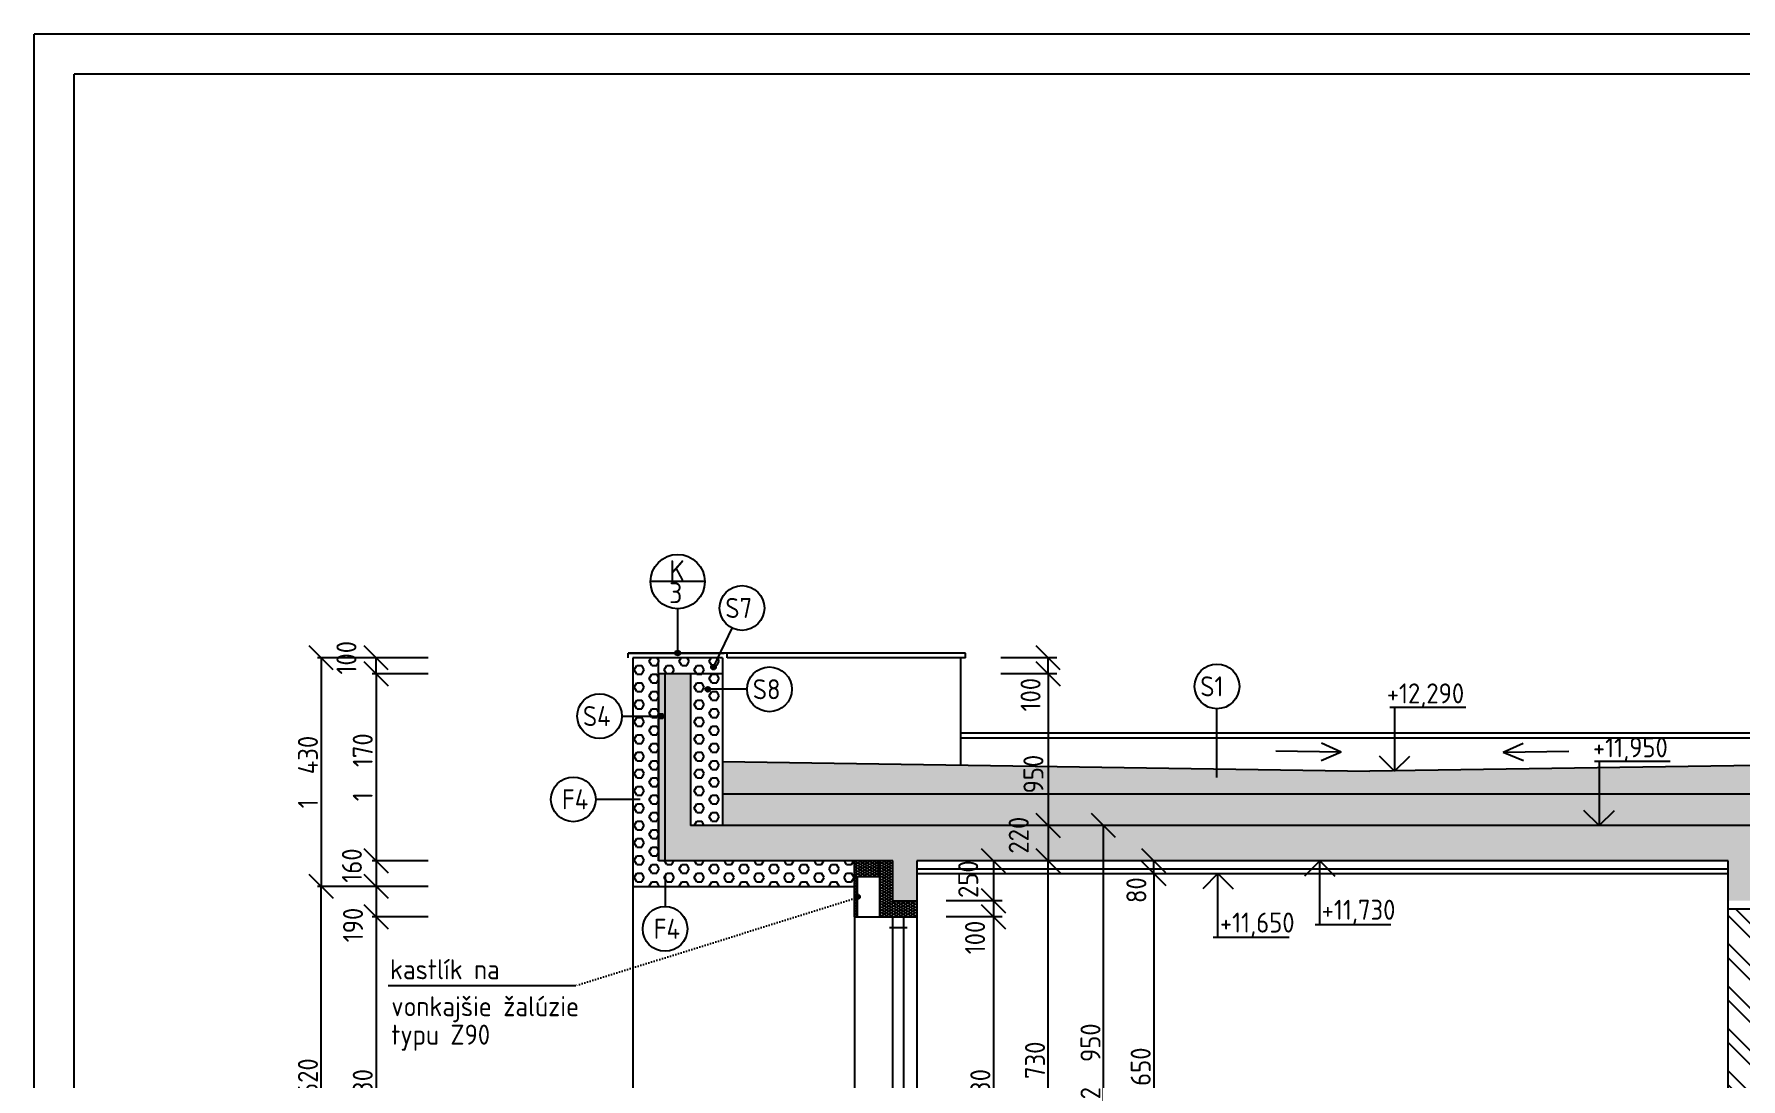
# Model space of a CAD drawing. Extents: x 3792242 to 5145247, y -1546315 to -1031918.
# Drawn here: x 3979170 to 3989846, y -1524392 to -1517856 of the extents above; entities that cross this region are included whole.
import ezdxf

# ---------------------------------------------------------------- set-up
doc = ezdxf.new("R2010")
doc.units = 0
doc.header["$MEASUREMENT"] = 0
doc.linetypes.add('ACAD_ISO07W100', pattern=[3.5, 0.5, -3])
doc.layers.get('0').update_dxf_attribs({"linetype": 'CONTINUOUS'})
doc.layers.get('Defpoints').update_dxf_attribs({"color": 61, "linetype": 'CONTINUOUS'})
for name, color, linetype in [('KÓTY', 4, 'CONTINUOUS'), ('MÚRY', 1, 'CONTINUOUS'), ('OKNÁ', 143, 'CONTINUOUS'), ('TENKÁ', 7, 'CONTINUOUS'), ('ŠRAFY', 82, 'CONTINUOUS'), ('šrafy-múry', 8, 'CONTINUOUS')]:
    doc.layers.add(name, color=color, linetype=linetype)
doc.styles.add('STYLE1', font='isocp.shx')
doc.dimstyles.new('STANDARD-50', dxfattribs={"dimtxt": 125, "dimasz": 150, "dimexe": 10, "dimexo": 200, "dimgap": 20, "dimtad": 1, "dimdsep": 46, "dimlunit": 6, "dimtxsty": 'STYLE1', "dimblk1": 'OBLIQUE', "dimblk2": 'OBLIQUE', "dimsah": 1, "dimcen": 2.5, "dimse1": 1, "dimse2": 1, "dimadec": 0, "dimazin": 0, "dimtfac": 1, "dimtmove": 1, "dimatfit": 3, "dimldrblk": 'OBLIQUE', "dimfxl": 1, "dimtolj": 1, "dimtzin": 0, "dimarcsym": 0})
pattern_1 = [(0, (-441372.707, -22997.075), (15, 8.660254038), [10, -20]), (120, (-441372.707, -22997.075), (-15, 8.660254038), [10, -20]), (60, (-441372.707, -22997.075), (1e-14, 17.320508076), [-20, 10])]
pattern_2 = [(0, (-465029.063, -13947.075), (0, 54.12658774), [31.25, -62.5]), (120, (-465029.063, -13947.075), (-46.875, -27.06329387), [31.25, -62.5]), (60, (-464997.813, -13947.075), (-46.875, 27.06329387), [31.25, -62.5])]
pattern_3 = [(0, (-546523.74, 886.425), (0, 37.5), [37.5, -37.5]), (90, (-546523.74, 886.425), (-37.5, 2e-15), [37.5, -37.5])]

# ---------------------------------------------------------------- blocks, each defined once
blk = doc.blocks.new('_OBLIQUE')
at = {"color": 0, "linetype": 'ByBlock'}
blk.add_line((-0.5, -0.5), (0.5, 0.5), dxfattribs=at)
blk = doc.blocks.new('*D52152')
at = {"layer": 'Defpoints', "color": 0}
for p in [(3984511, -1521857), (3984511, -1522807), (3985514, -1522807)]:
    blk.add_point(p, dxfattribs=at)
at = {"layer": 'KÓTY', "color": 0, "lineweight": -2, "ltscale": 0.25}
blk.add_line((3985514, -1521857), (3985514, -1522807), dxfattribs=at)
at = {"layer": 'KÓTY', "color": 0, "linetype": 'ByBlock', "lineweight": -2, "xscale": 150, "yscale": 150, "zscale": 150}
for p, rotation in [((3985514, -1521857), 90), ((3985514, -1522807), 270)]:
    blk.add_blockref('_OBLIQUE', p, dxfattribs=dict(at, rotation=rotation))
at = {"layer": 'KÓTY', "color": 0, "insert": (3985421, -1522485), "char_height": 125, "attachment_point": 5, "rotation": 90, "style": 'STYLE1'}
blk.add_mtext('\\A1;950', dxfattribs=at)
blk = doc.blocks.new('*D52153')
at = {"layer": 'Defpoints', "color": 0}
for p in [(3984351, -1521757), (3985514, -1521757), (3984351, -1521857)]:
    blk.add_point(p, dxfattribs=at)
at = {"layer": 'KÓTY', "color": 0, "lineweight": -2, "ltscale": 0.25}
blk.add_line((3985514, -1521857), (3985514, -1521757), dxfattribs=at)
at = {"layer": 'KÓTY', "color": 0, "linetype": 'ByBlock', "lineweight": -2, "xscale": 150, "yscale": 150, "zscale": 150}
for p, rotation in [((3985514, -1521757), 90), ((3985514, -1521857), 270)]:
    blk.add_blockref('_OBLIQUE', p, dxfattribs=dict(at, rotation=rotation))
at = {"layer": 'KÓTY', "color": 0, "insert": (3985403, -1521988), "char_height": 125, "attachment_point": 5, "rotation": 90, "style": 'STYLE1'}
blk.add_mtext('\\A1;100', dxfattribs=at)
blk = doc.blocks.new('*D52155')
at = {"layer": 'Defpoints', "color": 0}
for p in [(3985514, -1523027), (3985514, -1523027), (3985514, -1525757)]:
    blk.add_point(p, dxfattribs=at)
at = {"layer": 'KÓTY', "color": 0, "lineweight": -2, "ltscale": 0.25}
blk.add_line((3985514, -1525757), (3985514, -1523027), dxfattribs=at)
at = {"layer": 'KÓTY', "color": 0, "linetype": 'ByBlock', "lineweight": -2, "xscale": 150, "yscale": 150, "zscale": 150}
for p, rotation in [((3985514, -1523027), 90), ((3985514, -1525757), 270)]:
    blk.add_blockref('_OBLIQUE', p, dxfattribs=dict(at, rotation=rotation))
at = {"layer": 'KÓTY', "color": 0, "insert": (3985431, -1524392), "char_height": 125, "attachment_point": 5, "rotation": 90, "style": 'STYLE1'}
blk.add_mtext('\\A1;2ﾠ730', dxfattribs=at)
blk = doc.blocks.new('*D52156')
at = {"layer": 'Defpoints', "color": 0}
for p in [(3985514, -1522807), (3985514, -1523027), (3985514, -1523027)]:
    blk.add_point(p, dxfattribs=at)
at = {"layer": 'KÓTY', "color": 0, "lineweight": -2, "ltscale": 0.25}
blk.add_line((3985514, -1522807), (3985514, -1523027), dxfattribs=at)
at = {"layer": 'KÓTY', "color": 0, "linetype": 'ByBlock', "lineweight": -2, "xscale": 150, "yscale": 150, "zscale": 150}
for p, rotation in [((3985514, -1522807), 90), ((3985514, -1523027), 270)]:
    blk.add_blockref('_OBLIQUE', p, dxfattribs=dict(at, rotation=rotation))
at = {"layer": 'KÓTY', "color": 0, "insert": (3985329, -1522867), "char_height": 125, "attachment_point": 5, "rotation": 90, "style": 'STYLE1'}
blk.add_mtext('\\A1;220', dxfattribs=at)
blk = doc.blocks.new('*D52157')
at = {"layer": 'Defpoints', "color": 0}
for p in [(3985835, -1523107), (3985835, -1525757), (3986174, -1525757)]:
    blk.add_point(p, dxfattribs=at)
at = {"layer": 'KÓTY', "color": 0, "lineweight": -2, "ltscale": 0.25}
blk.add_line((3986174, -1523107), (3986174, -1525757), dxfattribs=at)
at = {"layer": 'KÓTY', "color": 0, "linetype": 'ByBlock', "lineweight": -2, "xscale": 150, "yscale": 150, "zscale": 150}
for p, rotation in [((3986174, -1523107), 90), ((3986174, -1525757), 270)]:
    blk.add_blockref('_OBLIQUE', p, dxfattribs=dict(at, rotation=rotation))
at = {"layer": 'KÓTY', "color": 0, "insert": (3986092, -1524432), "char_height": 125, "attachment_point": 5, "rotation": 90, "style": 'STYLE1'}
blk.add_mtext('\\A1;2ﾠ650', dxfattribs=at)
blk = doc.blocks.new('*D52158')
at = {"layer": 'Defpoints', "color": 0}
for p in [(3986174, -1523027), (3986174, -1523027), (3986174, -1523107)]:
    blk.add_point(p, dxfattribs=at)
at = {"layer": 'KÓTY', "color": 0, "lineweight": -2, "ltscale": 0.25}
blk.add_line((3986174, -1523107), (3986174, -1523027), dxfattribs=at)
at = {"layer": 'KÓTY', "color": 0, "linetype": 'ByBlock', "lineweight": -2, "xscale": 150, "yscale": 150, "zscale": 150}
for p, rotation in [((3986174, -1523027), 90), ((3986174, -1523107), 270)]:
    blk.add_blockref('_OBLIQUE', p, dxfattribs=dict(at, rotation=rotation))
at = {"layer": 'KÓTY', "color": 0, "insert": (3986065, -1523211), "char_height": 125, "attachment_point": 5, "rotation": 90, "style": 'STYLE1'}
blk.add_mtext('\\A1;80', dxfattribs=at)
blk = doc.blocks.new('*D52159')
at = {"layer": 'Defpoints', "color": 0}
for p in [(3985860, -1522807), (3985860, -1522807), (3985860, -1525757)]:
    blk.add_point(p, dxfattribs=at)
at = {"layer": 'KÓTY', "color": 0, "lineweight": -2, "ltscale": 0.25}
blk.add_line((3985860, -1525757), (3985860, -1522807), dxfattribs=at)
at = {"layer": 'KÓTY', "color": 0, "linetype": 'ByBlock', "lineweight": -2, "xscale": 150, "yscale": 150, "zscale": 150}
for p, rotation in [((3985860, -1522807), 90), ((3985860, -1525757), 270)]:
    blk.add_blockref('_OBLIQUE', p, dxfattribs=dict(at, rotation=rotation))
at = {"layer": 'KÓTY', "color": 0, "insert": (3985778, -1524282), "char_height": 125, "attachment_point": 5, "rotation": 90, "style": 'STYLE1'}
blk.add_mtext('\\A1;2ﾠ950', dxfattribs=at)
blk = doc.blocks.new('*D52160')
at = {"layer": 'Defpoints', "color": 0}
for p in [(3984691, -1523027), (3984691, -1523277), (3985171, -1523277)]:
    blk.add_point(p, dxfattribs=at)
at = {"layer": 'KÓTY', "color": 0, "lineweight": -2, "ltscale": 0.25}
blk.add_line((3985171, -1523027), (3985171, -1523277), dxfattribs=at)
at = {"layer": 'KÓTY', "color": 0, "linetype": 'ByBlock', "lineweight": -2, "xscale": 150, "yscale": 150, "zscale": 150}
for p, rotation in [((3985171, -1523027), 90), ((3985171, -1523277), 270)]:
    blk.add_blockref('_OBLIQUE', p, dxfattribs=dict(at, rotation=rotation))
at = {"layer": 'KÓTY', "color": 0, "insert": (3985013, -1523142), "char_height": 125, "attachment_point": 5, "rotation": 90, "style": 'STYLE1'}
blk.add_mtext('\\A1;250', dxfattribs=at)
blk = doc.blocks.new('*D52161')
at = {"layer": 'Defpoints', "color": 0}
for p in [(3984691, -1523277), (3984691, -1523377), (3985171, -1523377)]:
    blk.add_point(p, dxfattribs=at)
at = {"layer": 'KÓTY', "color": 0, "lineweight": -2, "ltscale": 0.25}
blk.add_line((3985171, -1523277), (3985171, -1523377), dxfattribs=at)
at = {"layer": 'KÓTY', "color": 0, "linetype": 'ByBlock', "lineweight": -2, "xscale": 150, "yscale": 150, "zscale": 150}
for p, rotation in [((3985171, -1523277), 90), ((3985171, -1523377), 270)]:
    blk.add_blockref('_OBLIQUE', p, dxfattribs=dict(at, rotation=rotation))
at = {"layer": 'KÓTY', "color": 0, "insert": (3985056, -1523507), "char_height": 125, "attachment_point": 5, "rotation": 90, "style": 'STYLE1'}
blk.add_mtext('\\A1;100', dxfattribs=at)
blk = doc.blocks.new('*D52162')
at = {"layer": 'Defpoints', "color": 0}
for p in [(3984691, -1523377), (3984691, -1525757), (3985171, -1525757)]:
    blk.add_point(p, dxfattribs=at)
at = {"layer": 'KÓTY', "color": 0, "lineweight": -2, "ltscale": 0.25}
blk.add_line((3985171, -1523377), (3985171, -1525757), dxfattribs=at)
at = {"layer": 'KÓTY', "color": 0, "linetype": 'ByBlock', "lineweight": -2, "xscale": 150, "yscale": 150, "zscale": 150}
for p, rotation in [((3985171, -1523377), 90), ((3985171, -1525757), 270)]:
    blk.add_blockref('_OBLIQUE', p, dxfattribs=dict(at, rotation=rotation))
at = {"layer": 'KÓTY', "color": 0, "insert": (3985089, -1524567), "char_height": 125, "attachment_point": 5, "rotation": 90, "style": 'STYLE1'}
blk.add_mtext('\\A1;2ﾠ380', dxfattribs=at)
blk = doc.blocks.new('*D52240')
at = {"layer": 'Defpoints', "color": 0}
for p in [(3981309, -1521757), (3983891, -1521757), (3983891, -1521857)]:
    blk.add_point(p, dxfattribs=at)
at = {"layer": 'KÓTY', "color": 0, "lineweight": -2, "ltscale": 0.25}
blk.add_line((3981309, -1521857), (3981309, -1521757), dxfattribs=at)
at = {"layer": 'KÓTY', "color": 0, "linetype": 'ByBlock', "lineweight": -2, "xscale": 150, "yscale": 150, "zscale": 150}
for p, rotation in [((3981309, -1521757), 90), ((3981309, -1521857), 270)]:
    blk.add_blockref('_OBLIQUE', p, dxfattribs=dict(at, rotation=rotation))
at = {"layer": 'KÓTY', "color": 0, "insert": (3981124, -1521757), "char_height": 125, "attachment_point": 5, "rotation": 90, "style": 'STYLE1'}
blk.add_mtext('\\A1;100', dxfattribs=at)
blk = doc.blocks.new('*D52241')
at = {"layer": 'Defpoints', "color": 0}
for p in [(3982703, -1521757), (3980966, -1523187), (3982703, -1523187)]:
    blk.add_point(p, dxfattribs=at)
at = {"layer": 'KÓTY', "color": 0, "lineweight": -2, "ltscale": 0.25}
blk.add_line((3980966, -1521757), (3980966, -1523187), dxfattribs=at)
at = {"layer": 'KÓTY', "color": 0, "linetype": 'ByBlock', "lineweight": -2, "xscale": 150, "yscale": 150, "zscale": 150}
for p, rotation in [((3980966, -1521757), 90), ((3980966, -1523187), 270)]:
    blk.add_blockref('_OBLIQUE', p, dxfattribs=dict(at, rotation=rotation))
at = {"layer": 'KÓTY', "color": 0, "insert": (3980883, -1522472), "char_height": 125, "attachment_point": 5, "rotation": 90, "style": 'STYLE1'}
blk.add_mtext('\\A1;1ﾠ430', dxfattribs=at)
blk = doc.blocks.new('*D52250')
at = {"layer": 'Defpoints', "color": 0}
for p in [(3983063, -1521857), (3981309, -1523027), (3983063, -1523027)]:
    blk.add_point(p, dxfattribs=at)
at = {"layer": 'KÓTY', "color": 0, "lineweight": -2, "ltscale": 0.25}
blk.add_line((3981309, -1521857), (3981309, -1523027), dxfattribs=at)
at = {"layer": 'KÓTY', "color": 0, "linetype": 'ByBlock', "lineweight": -2, "xscale": 150, "yscale": 150, "zscale": 150}
for p, rotation in [((3981309, -1521857), 90), ((3981309, -1523027), 270)]:
    blk.add_blockref('_OBLIQUE', p, dxfattribs=dict(at, rotation=rotation))
at = {"layer": 'KÓTY', "color": 0, "insert": (3981226, -1522442), "char_height": 125, "attachment_point": 5, "rotation": 90, "style": 'STYLE1'}
blk.add_mtext('\\A1;1ﾠ170', dxfattribs=at)
blk = doc.blocks.new('*D52251')
at = {"layer": 'Defpoints', "color": 0}
for p in [(3983063, -1523027), (3981309, -1523187), (3982789, -1523187)]:
    blk.add_point(p, dxfattribs=at)
at = {"layer": 'KÓTY', "color": 0, "lineweight": -2, "ltscale": 0.25}
blk.add_line((3981309, -1523027), (3981309, -1523187), dxfattribs=at)
at = {"layer": 'KÓTY', "color": 0, "linetype": 'ByBlock', "lineweight": -2, "xscale": 150, "yscale": 150, "zscale": 150}
for p, rotation in [((3981309, -1523027), 90), ((3981309, -1523187), 270)]:
    blk.add_blockref('_OBLIQUE', p, dxfattribs=dict(at, rotation=rotation))
at = {"layer": 'KÓTY', "color": 0, "insert": (3981158, -1523057), "char_height": 125, "attachment_point": 5, "rotation": 90, "style": 'STYLE1'}
blk.add_mtext('\\A1;160', dxfattribs=at)
blk = doc.blocks.new('*D52252')
at = {"layer": 'Defpoints', "color": 0}
for p in [(3982203, -1523187), (3981309, -1523377), (3984103, -1523377)]:
    blk.add_point(p, dxfattribs=at)
at = {"layer": 'KÓTY', "color": 0, "lineweight": -2, "ltscale": 0.25}
blk.add_line((3981309, -1523187), (3981309, -1523377), dxfattribs=at)
at = {"layer": 'KÓTY', "color": 0, "linetype": 'ByBlock', "lineweight": -2, "xscale": 150, "yscale": 150, "zscale": 150}
for p, rotation in [((3981309, -1523187), 90), ((3981309, -1523377), 270)]:
    blk.add_blockref('_OBLIQUE', p, dxfattribs=dict(at, rotation=rotation))
at = {"layer": 'KÓTY', "color": 0, "insert": (3981165, -1523429), "char_height": 125, "attachment_point": 5, "rotation": 90, "style": 'STYLE1'}
blk.add_mtext('\\A1;190', dxfattribs=at)
blk = doc.blocks.new('*D52389')
at = {"layer": 'Defpoints', "color": 0}
for p in [(3980966, -1523187), (3982916, -1523187), (3982916, -1525807)]:
    blk.add_point(p, dxfattribs=at)
at = {"layer": 'KÓTY', "color": 0, "lineweight": -2, "ltscale": 0.25}
blk.add_line((3980966, -1525807), (3980966, -1523187), dxfattribs=at)
at = {"layer": 'KÓTY', "color": 0, "linetype": 'ByBlock', "lineweight": -2, "xscale": 150, "yscale": 150, "zscale": 150}
for p, rotation in [((3980966, -1523187), 90), ((3980966, -1525807), 270)]:
    blk.add_blockref('_OBLIQUE', p, dxfattribs=dict(at, rotation=rotation))
at = {"layer": 'KÓTY', "color": 0, "insert": (3980883, -1524497), "char_height": 125, "attachment_point": 5, "rotation": 90, "style": 'STYLE1'}
blk.add_mtext('\\A1;2ﾠ620', dxfattribs=at)
blk = doc.blocks.new('*D52390')
at = {"layer": 'Defpoints', "color": 0}
for p in [(3984461, -1523377), (3981309, -1525757), (3984691, -1525757)]:
    blk.add_point(p, dxfattribs=at)
at = {"layer": 'KÓTY', "color": 0, "lineweight": -2, "ltscale": 0.25}
blk.add_line((3981309, -1523377), (3981309, -1525757), dxfattribs=at)
at = {"layer": 'KÓTY', "color": 0, "linetype": 'ByBlock', "lineweight": -2, "xscale": 150, "yscale": 150, "zscale": 150}
for p, rotation in [((3981309, -1523377), 90), ((3981309, -1525757), 270)]:
    blk.add_blockref('_OBLIQUE', p, dxfattribs=dict(at, rotation=rotation))
at = {"layer": 'KÓTY', "color": 0, "insert": (3981226, -1524567), "char_height": 125, "attachment_point": 5, "rotation": 90, "style": 'STYLE1'}
blk.add_mtext('\\A1;2ﾠ380', dxfattribs=at)

msp = doc.modelspace()

# ---------------------------------------------------------------- hatches: boundary and pattern name
at = {"layer": 'TENKÁ'}
h = msp.add_hatch(color=256, dxfattribs=at)
h.dxf.hatch_style = 1
h.paths.add_polyline_path([(3983195.937, -1521712.345, 2.414213563), (3983210.937, -1521727.345, 0.414213562)])
h = msp.add_hatch(color=256, dxfattribs=at)
h.dxf.hatch_style = 1
h.paths.add_polyline_path([(3983419.937, -1521801.075, -2.414213562), (3983404.937, -1521816.075, -0.414213562)])
h = msp.add_hatch(color=256, dxfattribs=at)
h.dxf.hatch_style = 1
h.paths.add_polyline_path([(3983383.937, -1521939.251, -2.414213563), (3983368.937, -1521954.251, -0.414213562)])
h = msp.add_hatch(color=256, dxfattribs=at)
h.dxf.hatch_style = 1
h.paths.add_polyline_path([(3983093.437, -1522107.251, 2.414213563), (3983108.437, -1522122.251, 0.414213562)])
h = msp.add_hatch(color=256, dxfattribs=at)
h.dxf.hatch_style = 1
h.paths.add_polyline_path([(3984320.937, -1523237.345, 2.414213562), (3984335.937, -1523252.345, 0.414213562)])
at = {"layer": 'ŠRAFY'}
h = msp.add_hatch(dxfattribs=at)
h.set_pattern_fill('HEX', color=256, scale=250)
h.set_pattern_definition(pattern_2)
h.paths.add_polyline_path([(3982915.937, -1521757.345), (3983475.937, -1521757.345), (3983475.937, -1522401.608), (3983475.937, -1522607.345), (3983475.937, -1522807.345), (3983275.937, -1522807.345), (3983275.937, -1521857.345), (3983115.937, -1521857.345), (3983075.937, -1521857.345), (3983075.937, -1523187.345), (3982915.937, -1523187.345)])
h = msp.add_hatch(dxfattribs=at)
h.set_pattern_fill('HONEY', color=256, scale=80)
h.set_pattern_definition([(0, (-461071.063, -22947.075), (15, 8.660254038), [10, -20]), (120, (-461071.063, -22947.075), (-15, 8.660254038), [10, -20]), (60, (-461071.063, -22947.075), (4e-15, 17.320508076), [-20, 10])])
h.paths.add_polyline_path([(3983115.937, -1523027.345), (3983115.937, -1521857.345), (3983075.937, -1521857.345), (3983075.937, -1523027.345)])
h = msp.add_hatch(dxfattribs=at)
h.set_pattern_fill('SQUARE', color=256, scale=300)
h.set_pattern_definition(pattern_3)
h.paths.add_polyline_path([(3996355.937, -1522607.345), (3996355.937, -1522373.67), (3996355.937, -1522334.895), (3994225.937, -1522366.845), (3988959.218, -1522445.846), (3988959.218, -1522607.345)])
h.paths.add_polyline_path([(3995339.937, -1522447.874), (3995339.937, -1522160.276), (3995589.937, -1522160.276), (3995589.937, -1522447.874)], flags=9)
h = msp.add_hatch(dxfattribs=at)
h.set_pattern_fill('SQUARE', color=256, scale=300)
h.set_pattern_definition(pattern_3)
h.paths.add_polyline_path([(3987682.79, -1522464.992), (3987680.437, -1522467.345), (3987678.154, -1522465.062), (3987525.937, -1522467.345), (3986569.187, -1522452.994), (3984965.937, -1522428.945), (3983475.937, -1522406.595), (3983475.937, -1522607.345), (3988959.218, -1522607.345), (3988959.218, -1522445.846)])
h.paths.add_polyline_path([(3985295.937, -1522628.374), (3985295.937, -1522340.776), (3985545.937, -1522340.776), (3985545.937, -1522628.374)], flags=9)
h = msp.add_hatch(dxfattribs=at)
h.set_pattern_fill('SQUARE', color=256, scale=300)
h.set_pattern_definition(pattern_3)
h.paths.add_polyline_path([(3988959.218, -1522607.345), (3983475.937, -1522607.345), (3983475.937, -1522807.345), (3988959.218, -1522807.345)])
h.paths.add_polyline_path([(3985203.937, -1523010.394), (3985203.937, -1522722.796), (3985453.937, -1522722.796), (3985453.937, -1523010.394)], flags=9)
h = msp.add_hatch(dxfattribs=at)
h.set_pattern_fill('SQUARE', color=256, scale=300)
h.set_pattern_definition(pattern_3)
h.paths.add_polyline_path([(3988959.218, -1522807.345), (3996355.937, -1522807.345), (3996355.937, -1522607.345), (3988959.218, -1522607.345)])
h.paths.add_polyline_path([(3995560.937, -1523010.394), (3995560.937, -1522722.796), (3995810.937, -1522722.796), (3995810.937, -1523010.394)], flags=9)
h.paths.add_polyline_path([(3995245.937, -1523010.394), (3995245.937, -1522722.796), (3995495.937, -1522722.796), (3995495.937, -1523010.394)], flags=9)
h = msp.add_hatch(dxfattribs=at)
h.set_pattern_fill('HEX', color=256, scale=250)
h.set_pattern_definition(pattern_2)
h.paths.add_polyline_path([(3983075.937, -1523187.345), (3984300.937, -1523187.345), (3984300.937, -1523127.345), (3984300.937, -1523027.345), (3983115.937, -1523027.345), (3983075.937, -1523027.345)])
h = msp.add_hatch(dxfattribs=at)
h.set_pattern_fill('HONEY', color=256, scale=80)
h.set_pattern_definition(pattern_1)
h.paths.add_polyline_path([(3984300.937, -1523027.345), (3984300.937, -1523127.345), (3984320.937, -1523127.345), (3984460.937, -1523127.345), (3984460.937, -1523027.345)])
h = msp.add_hatch(dxfattribs=at)
h.set_pattern_fill('HONEY', color=256, scale=80)
h.set_pattern_definition(pattern_1)
h.paths.add_polyline_path([(3984460.937, -1523027.345), (3984460.937, -1523127.345), (3984460.937, -1523377.345), (3984690.937, -1523377.345), (3984690.937, -1523277.345), (3984540.937, -1523277.345), (3984540.937, -1523027.345)])
h = msp.add_hatch(dxfattribs=at)
h.set_pattern_fill('HONEY', color=256, scale=80)
h.set_pattern_definition(pattern_1)
h.paths.add_polyline_path([(3984300.937, -1523377.345), (3984300.937, -1523237.345), (3984300.937, -1523127.345), (3984320.937, -1523127.345), (3984320.937, -1523377.345)])
h = msp.add_hatch(dxfattribs=at)
h.set_pattern_fill('ANSI32', color=256, scale=500, angle=90)
h.set_pattern_definition([(135, (-30712.85, -43701.52), (-132.5825215, -132.5825215), []), (135, (-30712.85, -43613.13), (-132.5825215, -132.5825215), [])])
h.paths.add_polyline_path([(3989765.937, -1525757.345), (3989765.937, -1525857.345), (3990065.937, -1525857.345), (3990065.937, -1525757.345), (3990065.937, -1523327.345), (3989765.937, -1523327.345)])
at = {"layer": 'šrafy-múry'}
h = msp.add_hatch(dxfattribs=at)
h.set_pattern_fill('ANSI36', color=253, scale=800, angle=360)
h.set_pattern_definition([(45, (226757.26, 936.43), (53.0330086, 194.4543648), [250, -50, 0, -50])])
h.paths.add_polyline_path([(3996375.937, -1523277.345), (3996715.937, -1523277.345), (3996715.937, -1521857.345), (3996555.937, -1521857.345), (3996555.937, -1522807.345), (3983275.937, -1522807.345), (3983275.937, -1521857.345), (3983115.937, -1521857.345), (3983115.937, -1523027.345), (3984540.937, -1523027.345), (3984540.937, -1523277.345), (3984690.937, -1523277.345), (3984690.937, -1523027.345), (3989765.937, -1523027.345), (3989765.937, -1523277.345), (3990065.937, -1523277.345), (3990065.937, -1523027.345), (3993625.937, -1523027.345), (3993740.937, -1523027.345), (3996375.937, -1523027.345)])

# ---------------------------------------------------------------- linework, layer by layer
at = {"layer": 'KÓTY', "ltscale": 0.25}
for p, q in [((3981291.937, -1521757.345), (3980941.937, -1521757.345)), ((3981634.937, -1521757.345), (3981284.937, -1521757.345)), ((3985567.34, -1521757.345), (3985217.34, -1521757.345)), ((3981634.937, -1521857.345), (3981284.937, -1521857.345)), ((3985567.34, -1521857.345), (3985217.34, -1521857.345)), ((3981634.937, -1523027.345), (3981284.937, -1523027.345)), ((3981291.937, -1523187.345), (3980941.937, -1523187.345)), ((3981634.937, -1523187.345), (3981284.937, -1523187.345)), ((3985224.84, -1523277.345), (3984874.84, -1523277.345)), ((3981634.937, -1523377.345), (3981284.937, -1523377.345)), ((3985224.84, -1523377.345), (3984874.84, -1523377.345)), ((3981385.437, -1523808.075), (3982557.937, -1523808.075))]:
    msp.add_line(p, q, dxfattribs=at)
at = {"layer": 'KÓTY', "linetype": 'ACAD_ISO07W100', "ltscale": 5}
msp.add_line((3984335.937, -1523252.345), (3982557.937, -1523808.075), dxfattribs=at)
at = {"layer": 'MÚRY'}
for p, q in [((3982915.937, -1521757.345), (3982915.937, -1523187.345)), ((3983475.937, -1521757.345), (3982915.937, -1521757.345)), ((3983475.937, -1521757.345), (3983475.937, -1522406.595)), ((3996355.937, -1522334.895), (3987525.937, -1522467.345)), ((3983475.937, -1522406.595), (3987525.937, -1522467.345)), ((3989765.937, -1523027.345), (3984690.937, -1523027.345)), ((3984690.937, -1523027.345), (3984690.937, -1523377.345)), ((3989765.937, -1525757.345), (3989765.937, -1523027.345)), ((3982915.937, -1523187.345), (3984300.937, -1523187.345)), ((3984300.937, -1523377.345), (3984300.937, -1523237.345)), ((3984300.937, -1523377.345), (3984690.937, -1523377.345))]:
    msp.add_line(p, q, dxfattribs=at)
at = {"layer": 'OKNÁ', "ltscale": 0.25}
for p, q in [((3983629.937, -1521954.251), (3983383.937, -1521954.251)), ((3982847.437, -1522122.251), (3983093.437, -1522122.251)), ((3986569.187, -1522506.039), (3986569.187, -1522076.17)), ((3982960.437, -1522642.988), (3982683.075, -1522642.988)), ((3983116.937, -1523117.971), (3983116.937, -1523312.963)), ((3984540.937, -1525757.345), (3984540.937, -1523377.345)), ((3984610.937, -1525757.345), (3984610.937, -1523377.345)), ((3984630.937, -1523447.345), (3984520.937, -1523447.345))]:
    msp.add_line(p, q, dxfattribs=at)
for centre in [(3983598.437, -1521445.751), (3986569.187, -1521936.17), (3983769.937, -1521954.251), (3982707.437, -1522122.251), (3982543.075, -1522642.988), (3983116.937, -1523452.963)]:
    msp.add_circle(centre, 140, dxfattribs=at)
at = {"layer": 'TENKÁ', "color": 7}
for p, q in [((3979170.467, -1545689.552), (3979170.467, -1517855.516)), ((4054998.126, -1517855.516), (3979170.467, -1517855.516)), ((3979420.467, -1545439.552), (3979420.467, -1518105.516)), ((4054748.126, -1518105.516), (3979420.467, -1518105.516))]:
    msp.add_line(p, q, dxfattribs=at)
at = {"layer": 'TENKÁ', "ltscale": 0.25}
for p, q in [((3983365.937, -1521280.442), (3983025.937, -1521280.442)), ((3983195.937, -1521742.345), (3983195.937, -1521450.442))]:
    msp.add_line(p, q, dxfattribs=at)
at = {"layer": 'TENKÁ'}
for p, q in [((3983419.937, -1521816.075), (3983537.649, -1521571.865)), ((3984995.937, -1521727.345), (3982885.937, -1521727.345)), ((3982885.937, -1521757.345), (3982885.937, -1521727.345)), ((3982885.937, -1521727.345), (3983485.937, -1521727.345)), ((3983075.937, -1523027.345), (3983075.937, -1521757.345)), ((3983505.937, -1521757.345), (3983505.937, -1521727.345)), ((3984995.937, -1521757.345), (3983505.937, -1521757.345)), ((3984995.937, -1521757.345), (3983505.937, -1521757.345)), ((3984965.937, -1521757.345), (3984965.937, -1522428.945)), ((3984995.937, -1521757.345), (3984995.937, -1521727.345)), ((3983075.937, -1521857.345), (3983075.937, -1523027.345)), ((3983475.937, -1521857.345), (3983075.937, -1521857.345)), ((3983115.937, -1521857.345), (3983115.937, -1523027.345)), ((3983275.937, -1521857.345), (3983275.937, -1522807.345)), ((3984965.937, -1522227.345), (3994225.937, -1522227.345)), ((3984965.937, -1522257.345), (3991688.606, -1522257.345)), ((3986937.024, -1522338.965), (3987346.462, -1522346.112)), ((3987221.941, -1522288.93), (3987346.462, -1522346.112)), ((3988484.52, -1522292.62), (3988359.999, -1522349.802)), ((3988769.437, -1522342.655), (3988359.999, -1522349.802)), ((3983475.937, -1522406.595), (3983475.937, -1522807.345)), ((3987220.021, -1522398.913), (3987346.462, -1522346.112)), ((3988486.44, -1522402.603), (3988359.999, -1522349.802)), ((3983475.937, -1522607.345), (3996355.937, -1522607.345)), ((3996555.937, -1522807.345), (3983275.937, -1522807.345)), ((3984540.937, -1523027.345), (3983075.937, -1523027.345)), ((3984300.937, -1523237.345), (3984300.937, -1523027.345)), ((3984460.937, -1523127.345), (3984460.937, -1523027.345)), ((3984540.937, -1523277.345), (3984540.937, -1523027.345)), ((3984690.937, -1523077.345), (3989765.937, -1523077.345)), ((3982915.937, -1523187.345), (3982915.937, -1525737.345)), ((3984320.937, -1523127.345), (3984300.937, -1523127.345)), ((3984320.937, -1523377.345), (3984320.937, -1523127.345)), ((3984460.937, -1523127.345), (3984320.937, -1523127.345)), ((3984460.937, -1523377.345), (3984460.937, -1523127.345)), ((3984690.937, -1523107.345), (3989765.937, -1523107.345)), ((3984540.937, -1523277.345), (3984690.937, -1523277.345)), ((3989765.937, -1523327.345), (3990065.937, -1523327.345))]:
    msp.add_line(p, q, dxfattribs=at)
at = {"layer": 'TENKÁ', "linetype": 'ByBlock', "ltscale": 0.25}
for p, q in [((3988124.742, -1522067.345), (3987650.843, -1522067.345)), ((3987680.437, -1522067.345), (3987680.437, -1522467.345)), ((3987680.437, -1522467.345), (3987584.978, -1522371.886)), ((3987680.437, -1522467.345), (3987775.896, -1522371.886)), ((3989403.523, -1522405.075), (3988929.625, -1522405.075)), ((3988959.218, -1522405.075), (3988959.218, -1522807.345)), ((3988959.218, -1522807.345), (3988863.759, -1522711.886)), ((3988959.218, -1522807.345), (3989054.678, -1522711.886)), ((3987211.896, -1523027.345), (3987116.437, -1523122.805)), ((3987211.896, -1523027.345), (3987307.356, -1523122.805)), ((3987211.896, -1523427.345), (3987211.896, -1523027.345)), ((3986575.396, -1523107.345), (3986479.937, -1523202.805)), ((3986575.396, -1523107.345), (3986670.856, -1523202.805)), ((3986575.396, -1523507.345), (3986575.396, -1523107.345)), ((3987019.701, -1523507.345), (3986545.803, -1523507.345)), ((3987656.201, -1523427.345), (3987182.303, -1523427.345))]:
    msp.add_line(p, q, dxfattribs=at)
at = {"layer": 'TENKÁ', "ltscale": 10}
for p, q in [((3984300.937, -1523377.345), (3984300.937, -1525737.345)), ((3984690.937, -1523377.345), (3984690.937, -1525757.345))]:
    msp.add_line(p, q, dxfattribs=at)
at = {"layer": 'TENKÁ', "ltscale": 0.25}
msp.add_circle((3983195.937, -1521280.442), 170, dxfattribs=at)
at = {"layer": 'TENKÁ'}
for centre in [(3983195.937, -1521727.345), (3983419.937, -1521816.075), (3983383.937, -1521954.251), (3983093.437, -1522122.251), (3984320.937, -1523252.345)]:
    msp.add_circle(centre, 15, dxfattribs=at)

# ---------------------------------------------------------------- texts
at = {"layer": 'TENKÁ', "style": 'STYLE1'}
for s, p in [('K', (3983143.907, -1521276.942)), ('3', (3983142.907, -1521415.579))]:
    msp.add_text(s, height=130, dxfattribs=at).set_placement(p)
at = {"layer": 'TENKÁ', "ltscale": 0.25, "style": 'STYLE1'}
for s, p in [('S7', (3983494.132, -1521507.929)), ('S8', (3983665.632, -1522016.429)), ('S1', (3986464.882, -1521998.348)), ('+12,290', (3987631.326, -1522042.324)), ('S4', (3982603.132, -1522184.429)), ('+11,950', (3988920.561, -1522379.748)), ('F4', (3982471.771, -1522705.166)), ('+11,730', (3987223.739, -1523396.019)), ('F4', (3983045.632, -1523515.141)), ('+11,650', (3986587.239, -1523476.019)), ('kastlík na', (3981396.523, -1523768.451)), ('vonkajšie žalúzie ', (3981404.523, -1523999.451)), ('typu Z90', (3981404.523, -1524177.451))]:
    msp.add_text(s, height=125, dxfattribs=at).set_placement(p)

# ---------------------------------------------------------------- dimensions: what is measured, and where the dimension line sits
at = {"layer": 'KÓTY', "ltscale": 0.25}
for base, p1, p2, angle, picture, middle in [((3980965.937, -1523187.345), (3982703.437, -1521757.345), (3982703.437, -1523187.345), 90, '*D52241', (3980883.394, -1522472.345)), ((3981308.937, -1521757.345), (3983890.937, -1521857.345), (3983890.937, -1521757.345), 270, '*D52240', (3981123.937, -1521756.595)), ((3981308.937, -1523027.345), (3983063.437, -1521857.345), (3983063.437, -1523027.345), 90, '*D52250', (3981226.394, -1522442.345)), ((3985513.937, -1523027.345), (3985513.937, -1522807.345), (3985513.937, -1523027.345), 90, '*D52156', (3985328.937, -1522866.595)), ((3985860.437, -1522807.345), (3985860.437, -1525757.345), (3985860.437, -1522807.345), 90, '*D52159', (3985777.894, -1524282.345)), ((3985513.937, -1523027.345), (3985513.937, -1525757.345), (3985513.937, -1523027.345), 90, '*D52155', (3985431.394, -1524392.345)), ((3986174.437, -1525757.345), (3985834.937, -1523107.345), (3985834.937, -1525757.345), 90, '*D52157', (3986091.894, -1524432.345)), ((3980965.937, -1523187.345), (3982915.937, -1525807.345), (3982915.937, -1523187.345), 90, '*D52389', (3980883.394, -1524497.345)), ((3981308.937, -1525757.345), (3984460.937, -1523377.345), (3984690.937, -1525757.345), 90, '*D52390', (3981226.394, -1524567.345)), ((3985171.437, -1525757.345), (3984690.937, -1523377.345), (3984690.937, -1525757.345), 90, '*D52162', (3985088.894, -1524567.345))]:
    dim = msp.add_linear_dim(base=base, p1=p1, p2=p2, angle=angle, dimstyle='STANDARD-50', override={"dimtxsty": 'STYLE1', "dimldrblk": 'OBLIQUE'}, dxfattribs=at)
    dim.commit()
    dim.dimension.update_dxf_attribs({"geometry": picture, "text_midpoint": middle})
for base, p1, p2, picture, middle in [((3985513.937, -1521757.345), (3984350.937, -1521857.345), (3984350.937, -1521757.345), '*D52153', (3985485.937, -1521988.075)), ((3985513.937, -1522807.345), (3984510.937, -1521857.345), (3984510.937, -1522807.345), '*D52152', (3985503.437, -1522484.575)), ((3981308.937, -1523187.345), (3983063.437, -1523027.345), (3982789.151, -1523187.345), '*D52251', (3981240.437, -1523056.575)), ((3985171.437, -1523277.345), (3984690.937, -1523027.345), (3984690.937, -1523277.345), '*D52160', (3985095.937, -1523142.075)), ((3986174.437, -1523027.345), (3986174.437, -1523107.345), (3986174.437, -1523027.345), '*D52158', (3986147.937, -1523211.075)), ((3981308.937, -1523377.345), (3982203.437, -1523187.345), (3984103.437, -1523377.345), '*D52252', (3981247.437, -1523429.075)), ((3985171.437, -1523377.345), (3984690.937, -1523277.345), (3984690.937, -1523377.345), '*D52161', (3985138.937, -1523507.075))]:
    dim = msp.add_linear_dim(base=base, p1=p1, p2=p2, angle=90, dimstyle='STANDARD-50', override={"dimtxsty": 'STYLE1', "dimldrblk": 'OBLIQUE'}, dxfattribs=at)
    dim.commit()
    dim.dimension.update_dxf_attribs({"geometry": picture, "text_midpoint": middle, "dimtype": 160})

doc.saveas('drawing.dxf')
